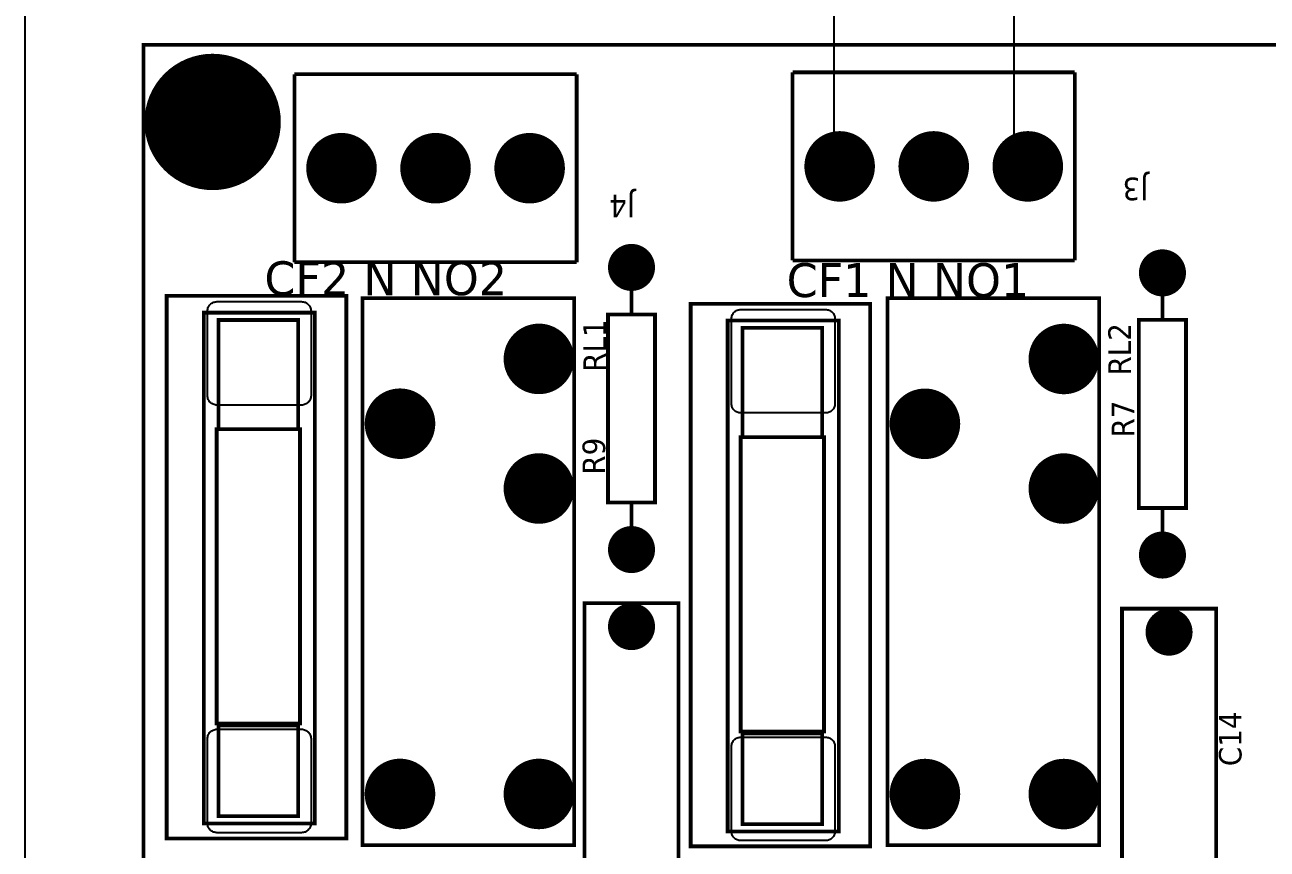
# Model space of a CAD drawing. Header units: millimetres. Extents: x 123.5 to 144.3, y 105.4 to 121.6.
# Drawn here: x 123.506 to 127.467, y 113.387 to 116.016 of the extents above; entities that cross this region are included whole.
import ezdxf

# ---------------------------------------------------------------- set-up
doc = ezdxf.new("R2010")
doc.units = ezdxf.units.MM
doc.layers.add('DESC', color=250, linetype='Continuous')
doc.layers.add('WIRES', color=7, linetype='Continuous')
doc.styles.get("Standard").update_dxf_attribs({"font": 'tahoma.ttf'})

# ---------------------------------------------------------------- blocks, each defined once
blk = doc.blocks.new('EPAD')
at = {"const_width": 0.5}
blk.add_lwpolyline([(-0.25, 0, 1), (0.25, 0, 1)], format="xyb", close=True, dxfattribs=at)
blk = doc.blocks.new('DIELEC_CEGH')
at = {"const_width": 0.008}
for points in [[(130.0548, 110.4251), (134.9154, 110.4251), (134.9154, 114.4301), (130.0548, 114.4301), (130.0548, 110.4251)], [(130.0548, 110.4251), (134.9154, 110.4251), (134.9154, 114.4301), (130.0548, 114.4301), (130.0548, 110.4251)], [(130.0548, 110.4251), (134.9154, 110.4251), (134.9154, 114.4301), (130.0548, 114.4301), (130.0548, 110.4251)], [(133.228, 113.999), (134.3816, 113.999), (134.3816, 114.3809), (133.228, 114.3809), (133.228, 113.999)], [(133.228, 113.999), (134.3816, 113.999), (134.3816, 114.3809), (133.228, 114.3809), (133.228, 113.999)], [(133.228, 113.999), (134.3816, 113.999), (134.3816, 114.3809), (133.228, 114.3809), (133.228, 113.999)], [(133.2595, 114.066), (134.3461, 114.066), (134.3461, 114.3022), (133.2595, 114.3022), (133.2595, 114.066)], [(133.2595, 114.066), (134.3461, 114.066), (134.3461, 114.3022), (133.2595, 114.3022), (133.2595, 114.066)], [(133.2595, 114.066), (134.3461, 114.066), (134.3461, 114.3022), (133.2595, 114.3022), (133.2595, 114.066)], [(133.2753, 114.1014), (133.4682, 114.1014), (133.4682, 114.2707), (133.2753, 114.2707), (133.2753, 114.1014)], [(133.2753, 114.1014), (133.4682, 114.1014), (133.4682, 114.2707), (133.2753, 114.2707), (133.2753, 114.1014)], [(133.2753, 114.1014), (133.4682, 114.1014), (133.4682, 114.2707), (133.2753, 114.2707), (133.2753, 114.1014)], [(133.4721, 114.0975), (134.0981, 114.0975), (134.0981, 114.2746), (133.4721, 114.2746), (133.4721, 114.0975)], [(133.4721, 114.0975), (134.0981, 114.0975), (134.0981, 114.2746), (133.4721, 114.2746), (133.4721, 114.0975)], [(133.4721, 114.0975), (134.0981, 114.0975), (134.0981, 114.2746), (133.4721, 114.2746), (133.4721, 114.0975)], [(134.0981, 114.1014), (134.3304, 114.1014), (134.3304, 114.2707), (134.0981, 114.2707), (134.0981, 114.1014)], [(134.0981, 114.1014), (134.3304, 114.1014), (134.3304, 114.2707), (134.0981, 114.2707), (134.0981, 114.1014)], [(134.0981, 114.1014), (134.3304, 114.1014), (134.3304, 114.2707), (134.0981, 114.2707), (134.0981, 114.1014)], [(134.4532, 114.1093), (134.8532, 114.1093)], [(134.4532, 114.1093), (134.4532, 113.5093)], [(134.4532, 114.1093), (134.8532, 114.1093)], [(134.4532, 114.1093), (134.4532, 113.5093)], [(134.4532, 114.1093), (134.8532, 114.1093)], [(134.4532, 114.1093), (134.4532, 113.5093)], [(134.8532, 113.5093), (134.8532, 114.1093)], [(134.8532, 113.5093), (134.8532, 114.1093)], [(134.8532, 113.5093), (134.8532, 114.1093)], [(133.2138, 113.5146), (134.3769, 113.5146), (134.3769, 113.9646), (133.2138, 113.9646), (133.2138, 113.5146)], [(133.2138, 113.5146), (134.3769, 113.5146), (134.3769, 113.9646), (133.2138, 113.9646), (133.2138, 113.5146)], [(133.2138, 113.5146), (134.3769, 113.5146), (134.3769, 113.9646), (133.2138, 113.9646), (133.2138, 113.5146)], [(133.0284, 113.2927), (133.7284, 113.2927), (133.7284, 113.4927), (133.0284, 113.4927), (133.0284, 113.2927)], [(133.0284, 113.2927), (133.7284, 113.2927), (133.7284, 113.4927), (133.0284, 113.4927), (133.0284, 113.2927)], [(133.0284, 113.2927), (133.7284, 113.2927), (133.7284, 113.4927), (133.0284, 113.4927), (133.0284, 113.2927)], [(134.4532, 113.5093), (134.8532, 113.5093)], [(134.4532, 113.5093), (134.8532, 113.5093)], [(134.4532, 113.5093), (134.8532, 113.5093)], [(133.9422, 113.3427), (134.3422, 113.3427), (134.3422, 113.4427), (133.9422, 113.4427), (133.9422, 113.3427)], [(133.9422, 113.3427), (134.3422, 113.3427), (134.3422, 113.4427), (133.9422, 113.4427), (133.9422, 113.3427)], [(133.9422, 113.3427), (134.3422, 113.3427), (134.3422, 113.4427), (133.9422, 113.4427), (133.9422, 113.3427)], [(133.8922, 113.3927), (133.9422, 113.3927)], [(133.8922, 113.3927), (133.9422, 113.3927)], [(133.8922, 113.3927), (133.9422, 113.3927)], [(134.3422, 113.3927), (134.3922, 113.3927)], [(134.3422, 113.3927), (134.3922, 113.3927)], [(134.3422, 113.3927), (134.3922, 113.3927)], [(133.2112, 112.8851), (134.3648, 112.8851), (134.3648, 113.2669), (133.2112, 113.2669), (133.2112, 112.8851)], [(133.2112, 112.8851), (134.3648, 112.8851), (134.3648, 113.2669), (133.2112, 113.2669), (133.2112, 112.8851)], [(133.2112, 112.8851), (134.3648, 112.8851), (134.3648, 113.2669), (133.2112, 113.2669), (133.2112, 112.8851)], [(133.2427, 112.952), (134.3293, 112.952), (134.3293, 113.1882), (133.2427, 113.1882), (133.2427, 112.952)], [(133.2427, 112.952), (134.3293, 112.952), (134.3293, 113.1882), (133.2427, 113.1882), (133.2427, 112.952)], [(133.2427, 112.952), (134.3293, 112.952), (134.3293, 113.1882), (133.2427, 113.1882), (133.2427, 112.952)], [(133.2585, 112.9874), (133.4514, 112.9874), (133.4514, 113.1567), (133.2585, 113.1567), (133.2585, 112.9874)], [(133.2585, 112.9874), (133.4514, 112.9874), (133.4514, 113.1567), (133.2585, 113.1567), (133.2585, 112.9874)], [(133.2585, 112.9874), (133.4514, 112.9874), (133.4514, 113.1567), (133.2585, 113.1567), (133.2585, 112.9874)], [(133.4553, 112.9835), (134.0813, 112.9835), (134.0813, 113.1606), (133.4553, 113.1606), (133.4553, 112.9835)], [(133.4553, 112.9835), (134.0813, 112.9835), (134.0813, 113.1606), (133.4553, 113.1606), (133.4553, 112.9835)], [(133.4553, 112.9835), (134.0813, 112.9835), (134.0813, 113.1606), (133.4553, 113.1606), (133.4553, 112.9835)], [(134.0813, 112.9874), (134.3136, 112.9874), (134.3136, 113.1567), (134.0813, 113.1567), (134.0813, 112.9874)], [(134.0813, 112.9874), (134.3136, 112.9874), (134.3136, 113.1567), (134.0813, 113.1567), (134.0813, 112.9874)], [(134.0813, 112.9874), (134.3136, 112.9874), (134.3136, 113.1567), (134.0813, 113.1567), (134.0813, 112.9874)], [(134.4571, 113.0502), (134.8571, 113.0502)], [(134.4571, 113.0502), (134.4571, 112.4502)], [(134.4571, 113.0502), (134.8571, 113.0502)], [(134.4571, 113.0502), (134.4571, 112.4502)], [(134.4571, 113.0502), (134.8571, 113.0502)], [(134.4571, 113.0502), (134.4571, 112.4502)], [(134.8571, 112.4502), (134.8571, 113.0502)], [(134.8571, 112.4502), (134.8571, 113.0502)], [(134.8571, 112.4502), (134.8571, 113.0502)], [(133.2136, 112.3986), (134.3768, 112.3986), (134.3768, 112.8486), (133.2136, 112.8486), (133.2136, 112.3986)], [(133.2136, 112.3986), (134.3768, 112.3986), (134.3768, 112.8486), (133.2136, 112.8486), (133.2136, 112.3986)], [(133.2136, 112.3986), (134.3768, 112.3986), (134.3768, 112.8486), (133.2136, 112.8486), (133.2136, 112.3986)], [(134.4571, 112.4502), (134.8571, 112.4502)], [(134.4571, 112.4502), (134.8571, 112.4502)], [(134.4571, 112.4502), (134.8571, 112.4502)], [(133.0166, 112.1499), (133.7166, 112.1499), (133.7166, 112.3499), (133.0166, 112.3499), (133.0166, 112.1499)], [(133.0166, 112.1499), (133.7166, 112.1499), (133.7166, 112.3499), (133.0166, 112.3499), (133.0166, 112.1499)], [(133.0166, 112.1499), (133.7166, 112.1499), (133.7166, 112.3499), (133.0166, 112.3499), (133.0166, 112.1499)], [(133.9306, 112.2139), (134.3306, 112.2139), (134.3306, 112.3139), (133.9306, 112.3139), (133.9306, 112.2139)], [(133.9306, 112.2139), (134.3306, 112.2139), (134.3306, 112.3139), (133.9306, 112.3139), (133.9306, 112.2139)], [(133.9306, 112.2139), (134.3306, 112.2139), (134.3306, 112.3139), (133.9306, 112.3139), (133.9306, 112.2139)], [(133.8806, 112.2639), (133.9306, 112.2639)], [(133.8806, 112.2639), (133.9306, 112.2639)], [(133.8806, 112.2639), (133.9306, 112.2639)], [(134.3306, 112.2639), (134.3806, 112.2639)], [(134.3306, 112.2639), (134.3806, 112.2639)], [(134.3306, 112.2639), (134.3806, 112.2639)]]:
    blk.add_lwpolyline(points, dxfattribs=at)
for points in [[(133.4401, 114.0741), (133.2601, 114.0741), (133.258, 114.0742), (133.256, 114.0745), (133.254, 114.075), (133.2522, 114.0756), (133.2504, 114.0764), (133.2488, 114.0774), (133.2473, 114.0786), (133.2458, 114.0799), (133.2446, 114.0813), (133.2434, 114.0828), (133.2424, 114.0845), (133.2416, 114.0862), (133.2409, 114.0881), (133.2405, 114.09), (133.2402, 114.092), (133.2401, 114.0941), (133.2401, 114.2741), (133.2402, 114.2762), (133.2405, 114.2782), (133.2409, 114.2801), (133.2416, 114.2819), (133.2424, 114.2837), (133.2434, 114.2853), (133.2446, 114.2869), (133.2458, 114.2883), (133.2473, 114.2896), (133.2488, 114.2907), (133.2504, 114.2917), (133.2522, 114.2925), (133.254, 114.2932), (133.256, 114.2937), (133.258, 114.294), (133.2601, 114.2941), (133.4401, 114.2941), (133.4421, 114.294), (133.4441, 114.2937), (133.4461, 114.2932), (133.4479, 114.2925), (133.4497, 114.2917), (133.4513, 114.2907), (133.4529, 114.2896), (133.4543, 114.2883), (133.4556, 114.2869), (133.4567, 114.2853), (133.4577, 114.2837), (133.4585, 114.2819), (133.4592, 114.2801), (133.4597, 114.2782), (133.46, 114.2762), (133.4601, 114.2741), (133.4601, 114.0941), (133.46, 114.092), (133.4597, 114.09), (133.4592, 114.0881), (133.4585, 114.0862), (133.4577, 114.0845), (133.4567, 114.0828), (133.4556, 114.0813), (133.4543, 114.0799), (133.4529, 114.0786), (133.4513, 114.0774), (133.4497, 114.0764), (133.4479, 114.0756), (133.4461, 114.075), (133.4441, 114.0745), (133.4421, 114.0742), (133.4401, 114.0741)], [(134.3495, 114.0741), (134.1695, 114.0741), (134.1674, 114.0742), (134.1654, 114.0745), (134.1635, 114.075), (134.1616, 114.0756), (134.1599, 114.0764), (134.1582, 114.0774), (134.1567, 114.0786), (134.1553, 114.0799), (134.154, 114.0813), (134.1529, 114.0828), (134.1519, 114.0845), (134.1511, 114.0862), (134.1504, 114.0881), (134.1499, 114.09), (134.1496, 114.092), (134.1495, 114.0941), (134.1495, 114.2741), (134.1496, 114.2762), (134.1499, 114.2782), (134.1504, 114.2801), (134.1511, 114.2819), (134.1519, 114.2837), (134.1529, 114.2853), (134.154, 114.2869), (134.1553, 114.2883), (134.1567, 114.2896), (134.1582, 114.2907), (134.1599, 114.2917), (134.1616, 114.2925), (134.1635, 114.2932), (134.1654, 114.2937), (134.1674, 114.294), (134.1695, 114.2941), (134.3495, 114.2941), (134.3516, 114.294), (134.3536, 114.2937), (134.3555, 114.2932), (134.3574, 114.2925), (134.3591, 114.2917), (134.3608, 114.2907), (134.3623, 114.2896), (134.3637, 114.2883), (134.365, 114.2869), (134.3661, 114.2853), (134.3671, 114.2837), (134.368, 114.2819), (134.3686, 114.2801), (134.3691, 114.2782), (134.3694, 114.2762), (134.3695, 114.2741), (134.3695, 114.0941), (134.3694, 114.092), (134.3691, 114.09), (134.3686, 114.0881), (134.368, 114.0862), (134.3671, 114.0845), (134.3661, 114.0828), (134.365, 114.0813), (134.3637, 114.0799), (134.3623, 114.0786), (134.3608, 114.0774), (134.3591, 114.0764), (134.3574, 114.0756), (134.3555, 114.075), (134.3536, 114.0745), (134.3516, 114.0742), (134.3495, 114.0741)], [(133.4233, 112.9601), (133.2433, 112.9601), (133.2412, 112.9602), (133.2392, 112.9605), (133.2372, 112.961), (133.2354, 112.9616), (133.2336, 112.9625), (133.232, 112.9635), (133.2305, 112.9646), (133.229, 112.9659), (133.2278, 112.9673), (133.2266, 112.9688), (133.2256, 112.9705), (133.2248, 112.9722), (133.2241, 112.9741), (133.2237, 112.976), (133.2234, 112.978), (133.2233, 112.9801), (133.2233, 113.1601), (133.2234, 113.1622), (133.2237, 113.1642), (133.2241, 113.1661), (133.2248, 113.168), (133.2256, 113.1697), (133.2266, 113.1714), (133.2278, 113.1729), (133.229, 113.1743), (133.2305, 113.1756), (133.232, 113.1767), (133.2336, 113.1777), (133.2354, 113.1785), (133.2372, 113.1792), (133.2392, 113.1797), (133.2412, 113.18), (133.2433, 113.1801), (133.4233, 113.1801), (133.4253, 113.18), (133.4274, 113.1797), (133.4293, 113.1792), (133.4311, 113.1785), (133.4329, 113.1777), (133.4345, 113.1767), (133.4361, 113.1756), (133.4375, 113.1743), (133.4388, 113.1729), (133.4399, 113.1714), (133.4409, 113.1697), (133.4417, 113.168), (133.4424, 113.1661), (133.4429, 113.1642), (133.4432, 113.1622), (133.4433, 113.1601), (133.4433, 112.9801), (133.4432, 112.978), (133.4429, 112.976), (133.4424, 112.9741), (133.4417, 112.9722), (133.4409, 112.9705), (133.4399, 112.9688), (133.4388, 112.9673), (133.4375, 112.9659), (133.4361, 112.9646), (133.4345, 112.9635), (133.4329, 112.9625), (133.4311, 112.9616), (133.4293, 112.961), (133.4274, 112.9605), (133.4253, 112.9602), (133.4233, 112.9601)], [(134.3327, 112.9601), (134.1527, 112.9601), (134.1506, 112.9602), (134.1486, 112.9605), (134.1467, 112.961), (134.1448, 112.9616), (134.1431, 112.9625), (134.1414, 112.9635), (134.1399, 112.9646), (134.1385, 112.9659), (134.1372, 112.9673), (134.1361, 112.9688), (134.1351, 112.9705), (134.1343, 112.9722), (134.1336, 112.9741), (134.1331, 112.976), (134.1328, 112.978), (134.1327, 112.9801), (134.1327, 113.1601), (134.1328, 113.1622), (134.1331, 113.1642), (134.1336, 113.1661), (134.1343, 113.168), (134.1351, 113.1697), (134.1361, 113.1714), (134.1372, 113.1729), (134.1385, 113.1743), (134.1399, 113.1756), (134.1414, 113.1767), (134.1431, 113.1777), (134.1448, 113.1785), (134.1467, 113.1792), (134.1486, 113.1797), (134.1506, 113.18), (134.1527, 113.1801), (134.3327, 113.1801), (134.3348, 113.18), (134.3368, 113.1797), (134.3387, 113.1792), (134.3406, 113.1785), (134.3423, 113.1777), (134.344, 113.1767), (134.3455, 113.1756), (134.3469, 113.1743), (134.3482, 113.1729), (134.3494, 113.1714), (134.3503, 113.1697), (134.3512, 113.168), (134.3518, 113.1661), (134.3523, 113.1642), (134.3526, 113.1622), (134.3527, 113.1601), (134.3527, 112.9801), (134.3526, 112.978), (134.3523, 112.976), (134.3518, 112.9741), (134.3512, 112.9722), (134.3503, 112.9705), (134.3494, 112.9688), (134.3482, 112.9673), (134.3469, 112.9659), (134.3455, 112.9646), (134.344, 112.9635), (134.3423, 112.9625), (134.3406, 112.9616), (134.3387, 112.961), (134.3368, 112.9605), (134.3348, 112.9602), (134.3327, 112.9601)]]:
    blk.add_lwpolyline(points, close=True)
for p, xscale, yscale in [((134.7516, 114.2833), 0.29, 0.29), ((134.6532, 114.0093), 0.15, 0.15), ((133.3225, 113.8849), 0.15, 0.15), ((134.1099, 113.8849), 0.15, 0.15), ((134.6532, 113.8093), 0.15, 0.15), ((134.6532, 113.6093), 0.15, 0.15), ((133.3225, 113.5896), 0.15, 0.15), ((133.9721, 113.5896), 0.15, 0.15), ((134.2477, 113.5896), 0.15, 0.15), ((133.6784, 113.3927), 0.1, 0.1), ((133.8422, 113.3927), 0.1, 0.1), ((134.4422, 113.3927), 0.1, 0.1), ((134.6571, 112.9502), 0.15, 0.15), ((133.3223, 112.7689), 0.15, 0.15), ((134.1097, 112.7689), 0.15, 0.15), ((134.6571, 112.7502), 0.15, 0.15), ((134.6571, 112.5502), 0.15, 0.15), ((133.3223, 112.4736), 0.15, 0.15), ((133.9719, 112.4736), 0.15, 0.15), ((134.2475, 112.4736), 0.15, 0.15), ((133.8306, 112.2639), 0.1, 0.1), ((134.4306, 112.2639), 0.1, 0.1), ((133.6666, 112.2499), 0.1, 0.1)]:
    blk.add_blockref('EPAD', p, dxfattribs=dict(xscale=xscale, yscale=yscale))
for s, height, rotation, width, p in [('CF2 N NO2', 0.072, 270, 1.111111, (134.3832, 114.1731)), ('CF2 N NO2', 0.072, 270, 1.111111, (134.3832, 114.1731)), ('CF2 N NO2', 0.072, 270, 1.111111, (134.3832, 114.1731)), ('J4', 0.048, 90, 1.041667, (134.5968, 113.3853)), ('J4', 0.048, 90, 1.041667, (134.5968, 113.3853)), ('J4', 0.048, 90, 1.041667, (134.5968, 113.3853)), ('CF1 N NO1', 0.072, 270, 1.111111, (134.3793, 113.0629)), ('CF1 N NO1', 0.072, 270, 1.111111, (134.3793, 113.0629)), ('CF1 N NO1', 0.072, 270, 1.111111, (134.3793, 113.0629)), ('J3', 0.048, 90, 1.041667, (134.6331, 112.2938)), ('J3', 0.048, 90, 1.041667, (134.6331, 112.2938)), ('J3', 0.048, 90, 1.041667, (134.6331, 112.2938))]:
    blk.add_text(s, height=height, rotation=rotation, dxfattribs=dict(width=width)).set_placement(p)
at = {"width": 1.041667}
for s, p in [('R9', (134.0016, 113.4488)), ('R9', (134.0016, 113.4488)), ('R9', (134.0016, 113.4488)), ('RL1', (134.2204, 113.447)), ('RL1', (134.2204, 113.447)), ('RL1', (134.2204, 113.447)), ('R7', (134.0806, 112.3239)), ('R7', (134.0806, 112.3239)), ('R7', (134.0806, 112.3239)), ('RL2', (134.2123, 112.3311)), ('RL2', (134.2123, 112.3311)), ('RL2', (134.2123, 112.3311)), ('C14', (133.3816, 112.0959)), ('C14', (133.3816, 112.0959)), ('C14', (133.3816, 112.0959))]:
    blk.add_text(s, height=0.048, dxfattribs=at).set_placement(p)

msp = doc.modelspace()

# ---------------------------------------------------------------- linework, layer by layer
at = {"color": 7, "linetype": 'Continuous'}
msp.add_line((123.5055, 121.5905), (123.5055, 105.4055), dxfattribs=at)
at = {"layer": 'WIRES'}
for p, q in [((126.0858, 116.9763), (126.0858, 115.5882)), ((126.6596, 116.9779), (126.6596, 115.5723))]:
    msp.add_line(p, q, dxfattribs=at)

# ---------------------------------------------------------------- block references
at = {"layer": 'DESC', "xscale": 1.5, "yscale": 1.5, "zscale": 1.5, "rotation": 90}
msp.add_blockref('DIELEC_CEGH', (295.5293, -86.4208), dxfattribs=at)

doc.saveas('drawing.dxf')
